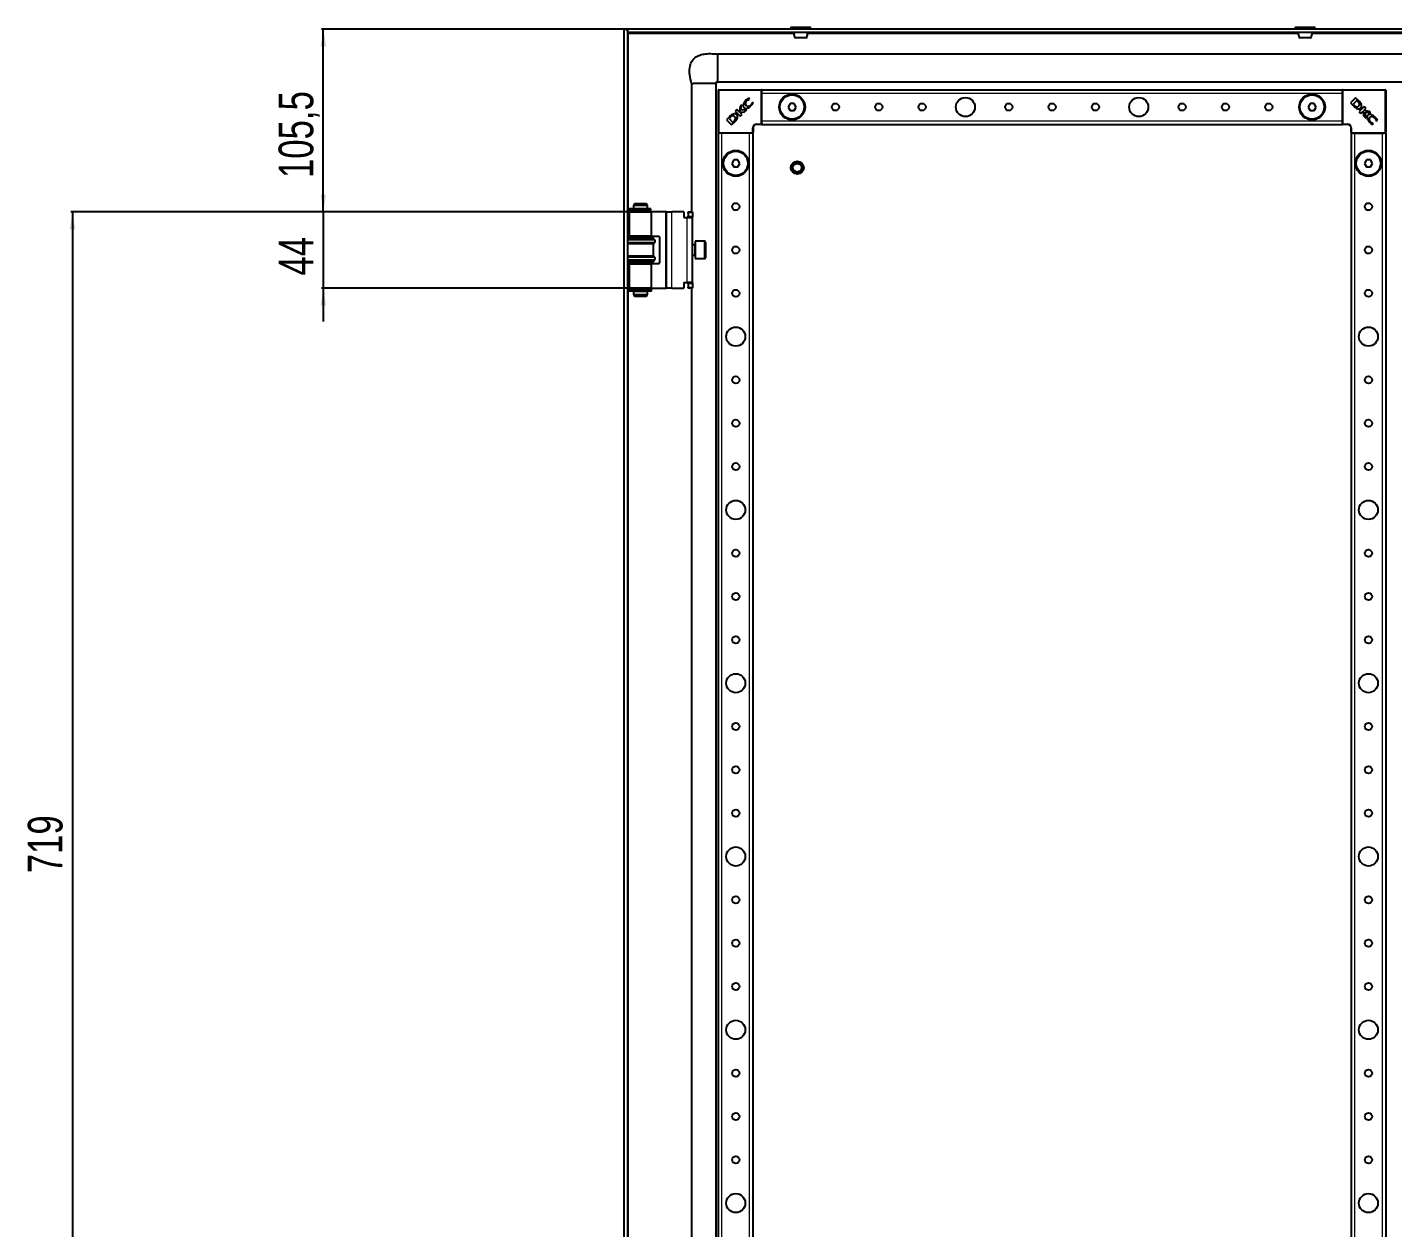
# Model space of a CAD drawing. Header units: millimetres. Extents: x -1235 to 3208, y -2404 to 1219.
# Drawn here: x -1235 to -448, y -89 to 604 of the extents above; entities that cross this region are included whole.
import ezdxf

# ---------------------------------------------------------------- set-up
doc = ezdxf.new("R2010")
doc.units = ezdxf.units.MM
doc.layers.add('FORMAT', color=7, linetype='Continuous')
doc.styles.add('SLDTEXTSTYLE0', font='TXT', dxfattribs={"width": 0.75})
doc.dimstyles.new('SLDDIMSTYLE0', dxfattribs={"dimtxt": 20, "dimasz": 10, "dimexe": 0, "dimexo": 0.0625, "dimgap": 5, "dimtad": 2, "dimdec": 1, "dimrnd": 1e-09, "dimzin": 12, "dimdsep": 46, "dimtxsty": 'SLDTEXTSTYLE0', "dimsah": 1, "dimcen": 0.09, "dimadec": 0, "dimazin": 3, "dimtfac": 1, "dimtofl": 0, "dimtmove": 0, "dimatfit": 3, "dimfxl": 0, "dimfrac": 2, "dimtolj": 1, "dimtzin": 12, "dimarcsym": 0})
doc.dimstyles.new('SLDDIMSTYLE1', dxfattribs={"dimtxt": 20, "dimasz": 10, "dimexe": 0, "dimexo": 0.0625, "dimgap": 5, "dimtad": 2, "dimdec": 1, "dimrnd": 1e-09, "dimzin": 12, "dimdsep": 46, "dimtxsty": 'SLDTEXTSTYLE0', "dimsah": 1, "dimcen": 0.09, "dimadec": 0, "dimazin": 3, "dimtfac": 1, "dimtmove": 0, "dimatfit": 0, "dimfxl": 0, "dimfrac": 2, "dimtolj": 1, "dimtzin": 12, "dimarcsym": 0})

# ---------------------------------------------------------------- blocks, each defined once
blk = doc.blocks.new('_D_8')
at = {"layer": 'FORMAT'}
for p, q in [((-1064.53, 497.18), (-1064.53, 516.41)), ((-888.05, 497.18), (-1065.53, 497.18)), ((-1064.53, 497.18), (-1064.53, 453.18)), ((-888.05, 453.18), (-1065.53, 453.18)), ((-1064.53, 453.18), (-1064.53, 433.95))]:
    blk.add_line(p, q, dxfattribs=at)
for points in [[(-1064.53, 497.18), (-1062.99, 507.18), (-1066.07, 507.18)], [(-1064.53, 453.18), (-1066.07, 443.18), (-1062.99, 443.18)]]:
    blk.add_solid(points, dxfattribs=at)
at = {"layer": 'FORMAT', "insert": (-1090.31, 460.4), "char_height": 20, "attachment_point": 1, "rotation": 90, "style": 'SLDTEXTSTYLE0'}
blk.add_mtext('44', dxfattribs=at)
blk = doc.blocks.new('_D_9')
at = {"layer": 'FORMAT'}
for p, q in [((-888.05, 497.18), (-1210.23, 497.18)), ((-1209.23, 497.18), (-1209.23, -221.82)), ((-881.6, -221.82), (-1210.23, -221.82))]:
    blk.add_line(p, q, dxfattribs=at)
for points in [[(-1209.23, 497.18), (-1210.77, 487.18), (-1207.69, 487.18)], [(-1209.23, -221.82), (-1207.69, -211.82), (-1210.77, -211.82)]]:
    blk.add_solid(points, dxfattribs=at)
at = {"layer": 'FORMAT', "insert": (-1235.01, 115.52), "char_height": 20, "attachment_point": 1, "rotation": 90, "style": 'SLDTEXTSTYLE0'}
blk.add_mtext('719', dxfattribs=at)
blk = doc.blocks.new('_D_11')
at = {"layer": 'FORMAT'}
for p, q in [((-888.8, 602.68), (-1065.53, 602.68)), ((-1064.53, 497.18), (-1064.53, 602.68)), ((-888.05, 497.18), (-1065.53, 497.18))]:
    blk.add_line(p, q, dxfattribs=at)
for points in [[(-1064.53, 602.68), (-1066.07, 592.68), (-1062.99, 592.68)], [(-1064.53, 497.18), (-1062.99, 507.18), (-1066.07, 507.18)]]:
    blk.add_solid(points, dxfattribs=at)
at = {"layer": 'FORMAT', "insert": (-1090.31, 516.68), "char_height": 20, "attachment_point": 1, "rotation": 90, "style": 'SLDTEXTSTYLE0'}
blk.add_mtext('105,5', dxfattribs=at)

msp = doc.modelspace()

# ---------------------------------------------------------------- linework, layer by layer
at = {"color": 7, "linetype": 'Continuous', "lineweight": 25}
for p, q in [((-891.09, 602.68), (-889.09, 602.68)), ((-891.09, 602.68), (-891.09, -1552.32)), ((-889.09, 602.68), (-889.09, -1552.32)), ((-398.39, 602.68), (-888.79, 602.68)), ((-888.79, 600.68), (-888.79, 602.68)), ((-398.39, 600.68), (-888.79, 600.68)), ((-888.49, 600.08), (-888.69, 600.68)), ((-794.84, 603.43), (-794.84, 602.68)), ((-794.59, 603.68), (-783.59, 603.68)), ((-783.34, 602.68), (-783.34, 603.43)), ((-503.84, 603.43), (-503.84, 602.68)), ((-503.59, 603.68), (-495.08, 603.68)), ((-495.08, 603.68), (-492.59, 603.68)), ((-492.34, 602.68), (-492.34, 603.43)), ((-837.09, 588.18), (-837.09, 572.51)), ((-404.09, 588.18), (-837.09, 588.18)), ((-852.09, 571.18), (-852.09, 497.18)), ((-848.8, 571.18), (-851.11, 571.18)), ((-848.65, 571.18), (-848.8, 571.18)), ((-841.52, 571.18), (-848.65, 571.18)), ((-841.46, 571.18), (-841.52, 571.18)), ((-839.06, 571.18), (-841.46, 571.18)), ((-838.2, 571.18), (-839.06, 571.18)), ((-838.09, 571.18), (-838.09, -1520.82)), ((-837.09, 572.18), (-412.21, 572.18)), ((-836.59, 542.98), (-836.59, 567.38)), ((-836.29, 567.68), (-811.89, 567.68)), ((-811.59, 567.68), (-476.59, 567.68)), ((-811.59, 567.38), (-811.59, 567.68)), ((-811.59, 567.38), (-811.59, 566.74)), ((-476.59, 567.38), (-476.59, 567.68)), ((-476.59, 566.74), (-476.59, 567.38)), ((-476.29, 567.68), (-451.89, 567.68)), ((-451.59, 567.38), (-451.59, 542.98)), ((-818.65, 562.14), (-818.98, 562.82)), ((-818.79, 562), (-818.65, 562.14)), ((-816.84, 560.57), (-816.94, 560.46)), ((-816.59, 560.06), (-816.84, 560.57)), ((-811.59, 565.68), (-811.59, 566.74)), ((-811.59, 549.68), (-811.59, 565.68)), ((-795.24, 559.68), (-796.39, 557.68)), ((-792.93, 559.68), (-795.24, 559.68)), ((-791.78, 557.68), (-792.93, 559.68)), ((-495.24, 559.68), (-496.39, 557.68)), ((-492.93, 559.68), (-495.24, 559.68)), ((-491.78, 557.68), (-492.93, 559.68)), ((-476.59, 565.68), (-476.59, 566.74)), ((-476.59, 549.68), (-476.59, 565.68)), ((-468.98, 563.03), (-471.94, 560.08)), ((-471.94, 560.08), (-470.05, 558.19)), ((-468.28, 561.51), (-470.46, 559.33)), ((-470.46, 559.33), (-469.78, 558.67)), ((-466.99, 561.04), (-468.98, 563.03)), ((-467.53, 560.79), (-468.28, 561.51)), ((-829.95, 552.28), (-831.94, 550.29)), ((-829.69, 551.73), (-830.42, 550.99)), ((-825.89, 556.34), (-826.93, 555.29)), ((-826.93, 555.29), (-823.98, 552.33)), ((-824.5, 554.95), (-825.89, 556.34)), ((-824.01, 558.22), (-824.5, 554.95)), ((-824.16, 554.63), (-821.5, 554.81)), ((-822.92, 553.39), (-824.16, 554.63)), ((-823.21, 559.01), (-824.01, 558.22)), ((-823.98, 552.33), (-822.92, 553.39)), ((-823.69, 555.92), (-823.21, 559.01)), ((-820.21, 556.09), (-823.69, 555.92)), ((-821.5, 554.81), (-820.21, 556.09)), ((-796.39, 557.68), (-795.24, 555.68)), ((-795.24, 555.68), (-792.93, 555.68)), ((-792.93, 555.68), (-791.78, 557.68)), ((-496.39, 557.68), (-495.24, 555.68)), ((-495.24, 555.68), (-492.93, 555.68)), ((-492.93, 555.68), (-491.78, 557.68)), ((-470.05, 558.19), (-470.03, 558.17)), ((-463.98, 558.03), (-466.93, 555.07)), ((-466.93, 555.07), (-465.88, 554.01)), ((-465.88, 554.01), (-464.63, 555.26)), ((-464.63, 555.26), (-464.46, 552.6)), ((-464.46, 552.6), (-463.17, 551.31)), ((-464.32, 555.59), (-462.93, 556.98)), ((-461.05, 555.11), (-464.32, 555.59)), ((-462.93, 556.98), (-463.98, 558.03)), ((-463.35, 554.78), (-460.26, 554.31)), ((-463.17, 551.31), (-463.35, 554.78)), ((-460.26, 554.31), (-461.05, 555.11)), ((-831.94, 550.29), (-828.98, 547.33)), ((-830.42, 550.99), (-828.23, 548.81)), ((-828.98, 547.33), (-827.09, 549.22)), ((-828.23, 548.81), (-827.58, 549.49)), ((-827.09, 549.22), (-827.07, 549.24)), ((-816.59, 545.68), (-816.59, 542.98)), ((-811.89, 547.68), (-814.59, 547.68)), ((-811.59, 548.63), (-811.59, 549.68)), ((-811.59, 548.63), (-811.59, 547.98)), ((-811.59, 547.68), (-811.59, 547.98)), ((-811.59, 547.68), (-476.59, 547.68)), ((-476.59, 548.63), (-476.59, 549.68)), ((-476.59, 547.98), (-476.59, 548.63)), ((-476.59, 547.68), (-476.59, 547.98)), ((-473.59, 547.68), (-476.29, 547.68)), ((-471.59, 542.98), (-471.59, 545.68)), ((-459.21, 547.68), (-458.7, 547.93)), ((-458.7, 547.93), (-458.81, 548.04)), ((-457.27, 549.88), (-457.13, 549.74)), ((-457.13, 549.74), (-456.44, 550.08)), ((-836.59, -1492.32), (-836.59, 542.68)), ((-836.29, 542.68), (-836.59, 542.68)), ((-835.64, 542.68), (-836.29, 542.68)), ((-834.59, 542.68), (-835.64, 542.68)), ((-818.59, 542.68), (-834.59, 542.68)), ((-817.53, 542.68), (-818.59, 542.68)), ((-816.89, 542.68), (-817.53, 542.68)), ((-816.59, 542.68), (-816.89, 542.68)), ((-816.59, -1492.32), (-816.59, 542.68)), ((-471.59, 542.68), (-471.59, -1492.32)), ((-471.59, 542.68), (-471.29, 542.68)), ((-470.64, 542.68), (-471.29, 542.68)), ((-470.64, 542.68), (-469.59, 542.68)), ((-469.59, 542.68), (-453.59, 542.68)), ((-453.59, 542.68), (-452.53, 542.68)), ((-451.89, 542.68), (-452.53, 542.68)), ((-451.89, 542.68), (-451.59, 542.68)), ((-451.59, 542.68), (-451.59, -1492.32)), ((-827.74, 527.18), (-828.89, 525.18)), ((-828.89, 525.18), (-827.74, 523.18)), ((-825.43, 527.18), (-827.74, 527.18)), ((-827.74, 523.18), (-825.43, 523.18)), ((-824.28, 525.18), (-825.43, 527.18)), ((-825.43, 523.18), (-824.28, 525.18)), ((-462.74, 527.18), (-463.89, 525.18)), ((-463.89, 525.18), (-462.74, 523.18)), ((-460.43, 527.18), (-462.74, 527.18)), ((-462.74, 523.18), (-460.43, 523.18)), ((-459.28, 525.18), (-460.43, 527.18)), ((-460.43, 523.18), (-459.28, 525.18)), ((-888.74, 498.88), (-888.74, 497.98)), ((-875.75, 498.88), (-888.74, 498.88)), ((-875.75, 497.98), (-888.74, 497.98)), ((-888.04, 497.18), (-888.04, 483.18)), ((-888.04, 497.18), (-875.14, 497.18)), ((-885.01, 501.93), (-885.59, 500.93)), ((-885.59, 500.93), (-885.59, 498.93)), ((-882.12, 500.93), (-885.59, 500.93)), ((-885.59, 498.93), (-882.12, 498.93)), ((-885.59, 497.93), (-885.59, 497.18)), ((-885.59, 497.93), (-882.12, 497.93)), ((-885.09, 498.93), (-885.09, 498.88)), ((-885.09, 497.98), (-885.09, 497.93)), ((-885.01, 501.93), (-882.04, 501.93)), ((-877.59, 500.93), (-882.12, 500.93)), ((-882.12, 498.93), (-877.59, 498.93)), ((-882.12, 497.93), (-877.59, 497.93)), ((-882.04, 501.93), (-878.16, 501.93)), ((-877.59, 500.93), (-878.16, 501.93)), ((-878.09, 498.88), (-878.09, 498.93)), ((-878.09, 497.93), (-878.09, 497.98)), ((-877.59, 498.93), (-877.59, 500.93)), ((-877.59, 497.18), (-877.59, 497.93)), ((-875.66, 498.88), (-875.75, 498.88)), ((-875.66, 497.98), (-875.75, 497.98)), ((-875.66, 497.98), (-875.66, 498.88)), ((-875.64, 498.88), (-875.66, 498.88)), ((-875.64, 497.98), (-875.66, 497.98)), ((-875.64, 497.98), (-875.64, 498.88)), ((-875.14, 483.18), (-875.14, 497.18)), ((-867.04, 497.18), (-875.14, 497.18)), ((-866.54, 497.18), (-867.04, 497.18)), ((-866.54, 497.18), (-863.54, 497.18)), ((-866.54, 453.18), (-866.54, 497.18)), ((-856.54, 497.18), (-863.54, 497.18)), ((-856.54, 497.18), (-856.54, 493.88)), ((-854.04, 497.18), (-851.54, 497.18)), ((-854.04, 496.68), (-854.04, 497.18)), ((-854.04, 496.68), (-854.04, 494.68)), ((-851.54, 497.18), (-851.54, 496.68)), ((-851.54, 496.68), (-851.54, 494.68)), ((-856.54, 493.88), (-854.54, 493.88)), ((-854.54, 493.88), (-851.54, 493.88)), ((-854.04, 494.18), (-854.04, 494.68)), ((-851.54, 494.18), (-854.04, 494.18)), ((-854.04, 494.18), (-854.04, 493.88)), ((-851.54, 494.68), (-851.54, 494.18)), ((-851.54, 493.88), (-851.54, 494.18)), ((-851.54, 456.48), (-851.54, 493.88)), ((-889.09, 482.18), (-874.09, 482.18)), ((-874.09, 481.58), (-889.09, 481.58)), ((-875.14, 483.18), (-888.04, 483.18)), ((-885.59, 483.18), (-885.59, 482.18)), ((-877.59, 482.18), (-877.59, 483.18)), ((-875.14, 483.18), (-871.04, 483.18)), ((-874.09, 481.58), (-874.09, 482.18)), ((-873.39, 480.9), (-874.09, 481.58)), ((-870.54, 482.68), (-870.54, 467.68)), ((-874.09, 478.78), (-889.09, 478.78)), ((-874.09, 478.78), (-873.39, 479.47)), ((-874.09, 471.58), (-874.09, 478.78)), ((-850.29, 478.18), (-851.54, 478.18)), ((-844.64, 480.18), (-850.04, 480.18)), ((-850.04, 480.18), (-850.04, 470.18)), ((-844.04, 479.58), (-844.04, 470.78)), ((-874.09, 471.58), (-889.09, 471.58)), ((-874.09, 468.78), (-889.09, 468.78)), ((-889.09, 468.18), (-874.09, 468.18)), ((-888.04, 467.18), (-888.04, 453.18)), ((-888.04, 467.18), (-875.14, 467.18)), ((-885.59, 468.18), (-885.59, 467.18)), ((-877.59, 467.18), (-877.59, 468.18)), ((-875.14, 453.18), (-875.14, 467.18)), ((-871.04, 467.18), (-875.14, 467.18)), ((-873.39, 470.9), (-874.09, 471.58)), ((-874.09, 468.78), (-873.39, 469.47)), ((-874.09, 468.18), (-874.09, 468.78)), ((-851.54, 472.18), (-850.29, 472.18)), ((-850.04, 470.18), (-844.64, 470.18)), ((-888.74, 452.38), (-888.74, 451.48)), ((-875.27, 452.38), (-888.74, 452.38)), ((-875.27, 451.48), (-888.74, 451.48)), ((-875.14, 453.18), (-888.04, 453.18)), ((-885.59, 453.18), (-885.59, 452.43)), ((-885.59, 452.43), (-882.12, 452.43)), ((-885.59, 451.43), (-885.59, 449.43)), ((-885.59, 451.43), (-882.12, 451.43)), ((-885.59, 449.43), (-885.01, 448.43)), ((-885.59, 449.43), (-877.59, 449.43)), ((-885.09, 452.43), (-885.09, 452.38)), ((-885.09, 451.48), (-885.09, 451.43)), ((-882.12, 452.43), (-877.59, 452.43)), ((-882.12, 451.43), (-877.59, 451.43)), ((-878.16, 448.43), (-877.59, 449.43)), ((-878.09, 452.38), (-878.09, 452.43)), ((-878.09, 451.43), (-878.09, 451.48)), ((-877.59, 452.43), (-877.59, 453.18)), ((-877.59, 449.43), (-877.59, 451.43)), ((-875.21, 452.38), (-875.27, 452.38)), ((-875.21, 451.48), (-875.27, 451.48)), ((-875.21, 451.48), (-875.21, 452.38)), ((-875.14, 453.18), (-867.04, 453.18)), ((-867.04, 453.18), (-866.54, 453.18)), ((-863.54, 453.18), (-866.54, 453.18)), ((-863.54, 453.18), (-856.54, 453.18)), ((-856.54, 456.48), (-854.54, 456.48)), ((-856.54, 456.48), (-856.54, 453.18)), ((-851.54, 456.48), (-854.54, 456.48)), ((-854.04, 456.48), (-854.04, 456.18)), ((-854.04, 456.18), (-851.54, 456.18)), ((-854.04, 455.68), (-854.04, 456.18)), ((-854.04, 455.68), (-854.04, 453.68)), ((-854.04, 453.18), (-854.04, 453.68)), ((-851.54, 453.18), (-854.04, 453.18)), ((-852.09, 453.18), (-852.09, -177.82)), ((-851.54, 456.18), (-851.54, 456.48)), ((-851.54, 456.18), (-851.54, 455.68)), ((-851.54, 455.68), (-851.54, 453.68)), ((-851.54, 453.68), (-851.54, 453.18)), ((-878.16, 448.43), (-885.01, 448.43))]:
    msp.add_line(p, q, dxfattribs=at)
at = {"color": 8, "linetype": 'Continuous', "lineweight": 18}
for p, q in [((-888.49, 498.88), (-888.49, 600.08)), ((-888.49, 600.08), (-793.06, 600.08)), ((-783.34, 603.43), (-794.84, 603.43)), ((-785.11, 600.08), (-502.06, 600.08)), ((-494.94, 603.43), (-503.84, 603.43)), ((-492.34, 603.43), (-494.94, 603.43)), ((-494.12, 600.08), (-398.69, 600.08)), ((-836.29, 567.38), (-836.59, 567.38)), ((-836.29, 567.38), (-836.29, 567.68)), ((-836.29, 567.38), (-836.29, 542.98)), ((-811.89, 567.38), (-836.29, 567.38)), ((-811.89, 567.68), (-811.89, 567.38)), ((-811.89, 547.98), (-811.89, 567.38)), ((-811.59, 567.38), (-811.89, 567.38)), ((-476.29, 567.38), (-476.59, 567.38)), ((-476.29, 567.38), (-476.29, 567.68)), ((-476.29, 567.38), (-476.29, 547.98)), ((-451.89, 567.38), (-476.29, 567.38)), ((-451.89, 567.38), (-451.89, 567.68)), ((-451.89, 542.98), (-451.89, 567.38)), ((-451.89, 567.38), (-451.59, 567.38)), ((-811.59, 565.68), (-476.59, 565.68)), ((-816.89, 542.98), (-816.89, 545.68)), ((-816.59, 545.68), (-816.89, 545.68)), ((-814.59, 547.98), (-811.89, 547.98)), ((-814.59, 547.68), (-814.59, 547.98)), ((-811.89, 547.98), (-811.89, 547.68)), ((-811.59, 547.98), (-811.89, 547.98)), ((-811.59, 549.68), (-476.59, 549.68)), ((-476.29, 547.98), (-476.59, 547.98)), ((-476.29, 547.98), (-473.59, 547.98)), ((-476.29, 547.68), (-476.29, 547.98)), ((-473.59, 547.68), (-473.59, 547.98)), ((-471.59, 545.68), (-471.29, 545.68)), ((-471.29, 545.68), (-471.29, 542.98)), ((-836.29, 542.98), (-836.59, 542.98)), ((-836.29, 542.98), (-816.89, 542.98)), ((-836.29, 542.98), (-836.29, 542.68)), ((-834.59, -1492.32), (-834.59, 542.68)), ((-818.59, -1492.32), (-818.59, 542.68)), ((-816.89, 542.98), (-816.89, 542.68)), ((-816.59, 542.98), (-816.89, 542.98)), ((-471.29, 542.98), (-471.59, 542.98)), ((-471.29, 542.98), (-451.89, 542.98)), ((-471.29, 542.68), (-471.29, 542.98)), ((-469.59, 542.68), (-469.59, -1492.32)), ((-453.59, 542.68), (-453.59, -1492.32)), ((-451.89, 542.68), (-451.89, 542.98)), ((-451.59, 542.98), (-451.89, 542.98)), ((-888.49, 482.18), (-888.49, 497.98)), ((-875.75, 497.98), (-875.75, 498.88)), ((-867.04, 497.18), (-867.04, 453.18)), ((-863.54, 453.18), (-863.54, 497.18)), ((-851.54, 496.68), (-854.04, 496.68)), ((-854.54, 456.48), (-854.54, 493.88)), ((-854.04, 494.68), (-851.54, 494.68)), ((-873.39, 480.9), (-889.09, 480.9)), ((-873.39, 479.47), (-889.09, 479.47)), ((-850.29, 475.18), (-850.29, 478.18)), ((-850.29, 472.18), (-850.29, 475.18)), ((-844.64, 470.18), (-844.64, 480.18)), ((-873.39, 470.9), (-889.09, 470.9)), ((-873.39, 469.47), (-889.09, 469.47)), ((-888.49, 452.38), (-888.49, 468.18)), ((-888.49, -176.12), (-888.49, 451.48)), ((-875.27, 451.48), (-875.27, 452.38)), ((-851.54, 455.68), (-854.04, 455.68)), ((-854.04, 453.68), (-851.54, 453.68))]:
    msp.add_line(p, q, dxfattribs=at)
at = {"color": 7, "linetype": 'Continuous', "lineweight": 25}
for centre, radius in [((-794.09, 557.68), 7.5), ((-794.09, 557.68), 7), ((-769.09, 557.68), 2.1), ((-744.09, 557.68), 2.1), ((-719.09, 557.68), 2.1), ((-694.09, 557.68), 5.5), ((-669.09, 557.68), 2.1), ((-644.09, 557.68), 2.1), ((-619.09, 557.68), 2.1), ((-594.09, 557.68), 5.5), ((-569.09, 557.68), 2.1), ((-544.09, 557.68), 2.1), ((-519.09, 557.68), 2.1), ((-494.09, 557.68), 7.5), ((-494.09, 557.68), 7), ((-826.59, 525.18), 7.5), ((-826.59, 525.18), 7), ((-461.59, 525.18), 7.5), ((-461.59, 525.18), 7), ((-791.09, 522.68), 3.75), ((-791.09, 522.68), 3), ((-791.09, 522.68), 2.5), ((-826.59, 500.18), 2.1), ((-461.59, 500.18), 2.1), ((-826.59, 475.18), 2.1), ((-461.59, 475.18), 2.1), ((-826.59, 450.18), 2.1), ((-461.59, 450.18), 2.1), ((-826.59, 425.18), 5.5), ((-461.59, 425.18), 5.5), ((-826.59, 400.18), 2.1), ((-461.59, 400.18), 2.1), ((-826.59, 375.18), 2.1), ((-461.59, 375.18), 2.1), ((-826.59, 350.18), 2.1), ((-461.59, 350.18), 2.1), ((-826.59, 325.18), 5.5), ((-461.59, 325.18), 5.5), ((-826.59, 300.18), 2.1), ((-461.59, 300.18), 2.1), ((-826.59, 275.18), 2.1), ((-461.59, 275.18), 2.1), ((-826.59, 250.18), 2.1), ((-461.59, 250.18), 2.1), ((-826.59, 225.18), 5.5), ((-461.59, 225.18), 5.5), ((-826.59, 200.18), 2.1), ((-461.59, 200.18), 2.1), ((-826.59, 175.18), 2.1), ((-461.59, 175.18), 2.1), ((-826.59, 150.18), 2.1), ((-461.59, 150.18), 2.1), ((-826.59, 125.18), 5.5), ((-461.59, 125.18), 5.5), ((-826.59, 100.18), 2.1), ((-461.59, 100.18), 2.1), ((-826.59, 75.18), 2.1), ((-461.59, 75.18), 2.1), ((-826.59, 50.18), 2.1), ((-461.59, 50.18), 2.1), ((-826.59, 25.18), 5.5), ((-461.59, 25.18), 5.5), ((-826.59, 0.18), 2.1), ((-461.59, 0.18), 2.1), ((-826.59, -24.82), 2.1), ((-461.59, -24.82), 2.1), ((-826.59, -49.82), 2.1), ((-461.59, -49.82), 2.1), ((-826.59, -74.82), 5.5), ((-461.59, -74.82), 5.5)]:
    msp.add_circle(centre, radius, dxfattribs=at)
for centre, radius, start, end in [((-794.59, 603.43), 0.25, 90, 180), ((-783.59, 603.43), 0.25, 0, 90), ((-503.59, 603.43), 0.25, 90, 180), ((-492.59, 603.43), 0.25, 0, 90), ((-792.2, 598.18), 0.5, 195.31604, 270.02276), ((-785.97, 598.18), 0.5, 269.99815, 345.40011), ((-501.2, 598.18), 0.5, 195.24646, 270.04596), ((-494.97, 598.18), 0.5, 269.96367, 344.83397), ((-836.29, 567.38), 0.3, 90, 180), ((-811.89, 567.38), 0.3, 0, 90), ((-476.29, 567.38), 0.3, 90, 180), ((-451.89, 567.38), 0.3, 0, 90), ((-819.08, 559.69), 1.97, 128.45405, 215.887), ((-472.01, 556.61), 6.12, 36.98881, 43.07444), ((-470.19, 557.38), 4.87, 20.34448, 48.77765), ((-826.29, 549.07), 4.87, 110.34448, 138.77765), ((-825.51, 547.26), 6.12, 126.98881, 133.07444), ((-819.51, 560.09), 1.94, 233.30966, 322.34638), ((-459.18, 550.61), 1.94, 143.30966, 232.34638), ((-459.58, 550.17), 1.97, 38.45405, 125.887), ((-814.59, 545.68), 2, 90, 180), ((-811.89, 547.98), 0.3, 270, 360), ((-476.29, 547.98), 0.3, 180, 270), ((-473.59, 545.68), 2, 0, 90), ((-836.29, 542.98), 0.3, 180, 270), ((-816.89, 542.98), 0.3, 270, 0), ((-471.29, 542.98), 0.3, 180, 270), ((-451.89, 542.98), 0.3, 270, 0), ((-874.09, 480.18), 1, 314.427, 45.573), ((-871.04, 482.68), 0.5, 0, 90), ((-850.29, 478.43), 0.25, 270, 360), ((-844.64, 479.58), 0.6, 360, 90), ((-874.09, 470.18), 1, 314.427, 45.573), ((-871.04, 467.68), 0.5, 270, 0), ((-850.29, 471.93), 0.25, 0, 90), ((-844.64, 470.78), 0.6, 270, 0)]:
    msp.add_arc(centre, radius, start, end, dxfattribs=at)
at = {"color": 8, "linetype": 'Continuous', "lineweight": 18}
for centre, start, end in [((-814.59, 545.68), 90, 180), ((-473.59, 545.68), 0, 90)]:
    msp.add_arc(centre, 2.3, start, end, dxfattribs=at)
at = {"color": 7, "linetype": 'Continuous', "lineweight": 25}
for points, knots in [([(-888.79, 600.98), (-888.81, 601.06), (-888.92, 601.38), (-889.05, 601.95), (-889.07, 602.44), (-889.09, 602.68)], [0, 0, 0, 0, 0.141742, 0.566203, 1, 1, 1, 1]), ([(-793.11, 600.68), (-793.1, 600.55), (-793.09, 599.64), (-792.86, 598.77), (-792.67, 598.03)], [0, 0, 0, 0, 0.14185, 1, 1, 1, 1]), ([(-785.5, 598.03), (-785.31, 598.77), (-785.09, 599.64), (-785.07, 600.55), (-785.06, 600.68)], [0, 0, 0, 0, 0.85815, 1, 1, 1, 1]), ([(-502.11, 600.68), (-502.1, 600.55), (-502.09, 599.64), (-501.86, 598.77), (-501.67, 598.03)], [0, 0, 0, 0, 0.14185, 1, 1, 1, 1]), ([(-494.5, 598.03), (-494.31, 598.77), (-494.09, 599.64), (-494.07, 600.55), (-494.06, 600.68)], [0, 0, 0, 0, 0.85815, 1, 1, 1, 1]), ([(-790.79, 597.68), (-790.98, 597.68), (-791.45, 597.68), (-791.99, 597.68), (-792.12, 597.68), (-792.19, 597.68)], [0, 0, 0, 0, 0.2565532, 0.6279811, 1, 1, 1, 1]), ([(-785.97, 597.68), (-786.02, 597.68), (-786.1, 597.68), (-786.66, 597.68), (-787.46, 597.68), (-788.46, 597.68), (-789.52, 597.68), (-790.3, 597.68), (-790.69, 597.68), (-790.79, 597.68)], [0, 0, 0, 0, 0.158514, 0.317278, 0.475863, 0.634247, 0.792477, 0.950708, 1, 1, 1, 1]), ([(-495.01, 597.68), (-495, 597.68), (-494.96, 597.68), (-495.24, 597.68), (-495.76, 597.68), (-496.47, 597.68), (-497.33, 597.68), (-498.39, 597.68), (-499.42, 597.68), (-500.3, 597.68), (-500.91, 597.68), (-501.21, 597.68), (-501.17, 597.68), (-501.16, 597.68)], [0, 0, 0, 0, 0.03384, 0.141254, 0.248698, 0.315774, 0.423314, 0.530846, 0.63821, 0.745706, 0.853372, 0.960917, 1, 1, 1, 1]), ([(-852.09, 571.18), (-852.49, 572.86), (-853.23, 575.9), (-853.32, 580.21), (-852.35, 583.77), (-850.3, 586.22), (-847.66, 587.64), (-844.64, 588.38), (-841.04, 588.59), (-838.47, 588.32), (-837.09, 588.18)], [0, 0, 0, 0, 0.176067, 0.318225, 0.435596, 0.543482, 0.633889, 0.737152, 0.858183, 1, 1, 1, 1]), ([(-838.12, 571.18), (-838.11, 571.32), (-838.08, 571.56), (-837.95, 571.76), (-837.83, 571.85), (-837.78, 571.96), (-837.76, 572.03), (-837.74, 572.08), (-837.72, 572.12), (-837.71, 572.16), (-837.67, 572.2), (-837.62, 572.25), (-837.5, 572.32), (-837.31, 572.35), (-837.16, 572.35), (-837.09, 572.34)], [0, 0, 0, 0, 0.233411, 0.418546, 0.549351, 0.595026, 0.631329, 0.647111, 0.661994, 0.676639, 0.691742, 0.725563, 0.766794, 0.872627, 1, 1, 1, 1]), ([(-837.09, 572.18), (-837.31, 572.03), (-837.71, 571.77), (-837.97, 571.36), (-838.09, 571.18)], [0, 0, 0, 0, 0.556114, 1, 1, 1, 1]), ([(-820.72, 561.59), (-821.05, 561.22), (-821.66, 560.52), (-822.21, 559.35), (-822.35, 558.41), (-822.2, 557.77), (-822.01, 557.54), (-821.92, 557.42)], [0, 0, 0, 0, 0.315674, 0.58952, 0.813199, 0.909026, 1, 1, 1, 1]), ([(-818.98, 562.82), (-819.32, 562.64), (-819.95, 562.3), (-820.47, 561.81), (-820.72, 561.59)], [0, 0, 0, 0, 0.5368, 1, 1, 1, 1]), ([(-820.3, 561.23), (-820.04, 561.45), (-819.59, 561.82), (-819.02, 561.95), (-818.79, 562)], [0, 0, 0, 0, 0.5796082, 1, 1, 1, 1]), ([(-816.94, 560.46), (-817.09, 560.14), (-817.35, 559.57), (-817.78, 559.11), (-817.97, 558.9)], [0, 0, 0, 0, 0.547643, 1, 1, 1, 1]), ([(-817.69, 558.54), (-817.44, 558.81), (-817.02, 559.27), (-816.72, 559.82), (-816.59, 560.06)], [0, 0, 0, 0, 0.577653, 1, 1, 1, 1]), ([(-467.2, 558.3), (-467.11, 558.4), (-466.95, 558.57), (-466.76, 558.85), (-466.67, 559.13), (-466.67, 559.45), (-466.83, 559.85), (-467.01, 560.14), (-467.12, 560.29)], [0, 0, 0, 0, 0.176808, 0.319231, 0.43938, 0.552395, 0.749205, 1, 1, 1, 1]), ([(-827.21, 552.06), (-827.3, 552.16), (-827.48, 552.32), (-827.76, 552.5), (-828.03, 552.6), (-828.36, 552.6), (-828.76, 552.44), (-829.04, 552.26), (-829.2, 552.15)], [0, 0, 0, 0, 0.176808, 0.319231, 0.43938, 0.552395, 0.749205, 1, 1, 1, 1]), ([(-825.93, 550.57), (-825.83, 550.77), (-825.62, 551.16), (-825.5, 551.79), (-825.54, 552.39), (-825.74, 552.92), (-826.1, 553.36), (-826.62, 553.65), (-827.27, 553.76), (-827.73, 553.68), (-827.98, 553.64)], [0, 0, 0, 0, 0.138091, 0.265455, 0.384013, 0.496103, 0.605759, 0.71979, 0.847662, 1, 1, 1, 1]), ([(-827.58, 549.49), (-827.38, 549.69), (-827.04, 550.05), (-826.71, 550.59), (-826.65, 551.04), (-826.72, 551.38), (-826.91, 551.74), (-827.1, 551.95), (-827.21, 552.06)], [0, 0, 0, 0, 0.274676, 0.503042, 0.607381, 0.716579, 0.843412, 1, 1, 1, 1]), ([(-821.92, 557.42), (-821.76, 557.28), (-821.42, 557), (-820.73, 556.84), (-819.85, 556.97), (-818.78, 557.53), (-818.09, 558.17), (-817.69, 558.54)], [0, 0, 0, 0, 0.1305321, 0.2660311, 0.4239974, 0.666819, 1, 1, 1, 1]), ([(-470.03, 558.17), (-469.95, 558.09), (-469.79, 557.94), (-469.63, 557.79), (-469.55, 557.71)], [0, 0, 0, 0, 0.486421, 1, 1, 1, 1]), ([(-469.78, 558.67), (-469.58, 558.48), (-469.21, 558.13), (-468.67, 557.81), (-468.22, 557.74), (-467.88, 557.81), (-467.53, 558), (-467.32, 558.2), (-467.2, 558.3)], [0, 0, 0, 0, 0.274676, 0.503042, 0.607381, 0.716579, 0.843412, 1, 1, 1, 1]), ([(-469.55, 557.71), (-469.4, 557.58), (-469.13, 557.33), (-468.83, 557.12), (-468.7, 557.03)], [0, 0, 0, 0, 0.55183, 1, 1, 1, 1]), ([(-468.7, 557.03), (-468.5, 556.92), (-468.11, 556.72), (-467.48, 556.6), (-466.88, 556.64), (-466.35, 556.84), (-465.91, 557.2), (-465.62, 557.71), (-465.5, 558.37), (-465.59, 558.83), (-465.63, 559.08)], [0, 0, 0, 0, 0.138091, 0.265455, 0.384013, 0.496103, 0.605759, 0.71979, 0.847662, 1, 1, 1, 1]), ([(-461.84, 553.02), (-461.98, 552.85), (-462.26, 552.52), (-462.43, 551.82), (-462.3, 550.95), (-461.73, 549.87), (-461.1, 549.18), (-460.73, 548.79)], [0, 0, 0, 0, 0.130532, 0.266031, 0.423997, 0.666819, 1, 1, 1, 1]), ([(-457.68, 551.81), (-458.05, 552.14), (-458.75, 552.76), (-459.92, 553.31), (-460.86, 553.45), (-461.5, 553.29), (-461.73, 553.11), (-461.84, 553.02)], [0, 0, 0, 0, 0.315674, 0.58952, 0.813199, 0.909026, 1, 1, 1, 1]), ([(-456.44, 550.08), (-456.62, 550.42), (-456.96, 551.05), (-457.45, 551.57), (-457.68, 551.81)], [0, 0, 0, 0, 0.5368, 1, 1, 1, 1]), ([(-827.07, 549.24), (-827, 549.31), (-826.84, 549.47), (-826.69, 549.64), (-826.61, 549.72)], [0, 0, 0, 0, 0.486421, 1, 1, 1, 1]), ([(-826.61, 549.72), (-826.48, 549.87), (-826.24, 550.14), (-826.03, 550.43), (-825.93, 550.57)], [0, 0, 0, 0, 0.5518299, 1, 1, 1, 1]), ([(-460.73, 548.79), (-460.46, 548.54), (-460, 548.11), (-459.44, 547.81), (-459.21, 547.68)], [0, 0, 0, 0, 0.577653, 1, 1, 1, 1]), ([(-458.81, 548.04), (-459.12, 548.19), (-459.7, 548.45), (-460.16, 548.88), (-460.37, 549.07)], [0, 0, 0, 0, 0.547643, 1, 1, 1, 1]), ([(-458.04, 551.4), (-457.82, 551.14), (-457.44, 550.69), (-457.32, 550.12), (-457.27, 549.88)], [0, 0, 0, 0, 0.579608, 1, 1, 1, 1])]:
    msp.add_open_spline(points, degree=3, knots=knots, dxfattribs=at)
for points in [[(-888.79, 600.68), (-888.76, 600.67), (-888.71, 600.65), (-888.64, 600.52), (-888.56, 600.32), (-888.51, 600.16), (-888.49, 600.08)], [(-852.09, 571.18), (-852.04, 571.18), (-851.96, 571.18), (-851.39, 571.18), (-851.11, 571.18)]]:
    msp.add_open_spline(points, degree=3, dxfattribs=at)
at = {"color": 8, "linetype": 'Continuous', "lineweight": 18}
for points, knots in [([(-792.64, 598.06), (-792.66, 598.06), (-792.71, 598.06), (-792.41, 598.06), (-791.82, 598.06), (-791.28, 598.06), (-791.05, 598.06)], [0, 0, 0, 0, 0.083271, 0.424284, 0.764725, 1, 1, 1, 1]), ([(-791.05, 598.06), (-790.95, 598.06), (-790.5, 598.06), (-789.98, 598.06), (-789.18, 598.06), (-788.36, 598.06), (-787.21, 598.06), (-786.26, 598.06), (-785.68, 598.06), (-785.43, 598.06), (-785.5, 598.06), (-785.5, 598.06)], [0, 0, 0, 0, 0.048751, 0.204942, 0.205393, 0.362034, 0.518827, 0.675799, 0.832923, 0.989778, 1, 1, 1, 1]), ([(-501.63, 598.06), (-501.65, 598.06), (-501.69, 598.06), (-501.35, 598.06), (-500.65, 598.06), (-499.63, 598.06), (-498.44, 598.06), (-497.21, 598.06), (-496.22, 598.06), (-495.39, 598.06), (-494.79, 598.06), (-494.47, 598.06), (-494.52, 598.06), (-494.53, 598.06)], [0, 0, 0, 0, 0.038891, 0.14638, 0.253973, 0.361383, 0.468681, 0.576165, 0.683665, 0.750707, 0.858068, 0.965424, 1, 1, 1, 1])]:
    msp.add_open_spline(points, degree=3, knots=knots, dxfattribs=at)

# ---------------------------------------------------------------- dimensions: what is measured, and where the dimension line sits
at = {"layer": 'FORMAT'}
for base, p2, dimstyle, picture, middle in [((-1064.53, 602.68), (-888.79, 602.68), 'SLDDIMSTYLE0', '_D_11', (-1064.53, 549.93)), ((-1064.53, 453.18), (-888.04, 453.18), 'SLDDIMSTYLE1', '_D_8', (-1064.53, 475.18)), ((-1209.23, -221.82), (-881.59, -221.82), 'SLDDIMSTYLE0', '_D_9', (-1209.23, 137.68))]:
    dim = msp.add_linear_dim(base=base, p1=(-888.04, 497.18), p2=p2, angle=90, dimstyle=dimstyle, dxfattribs=at)
    dim.commit()
    dim.dimension.update_dxf_attribs({"geometry": picture, "text_midpoint": middle, "dimtype": 160})

doc.saveas('drawing.dxf')
